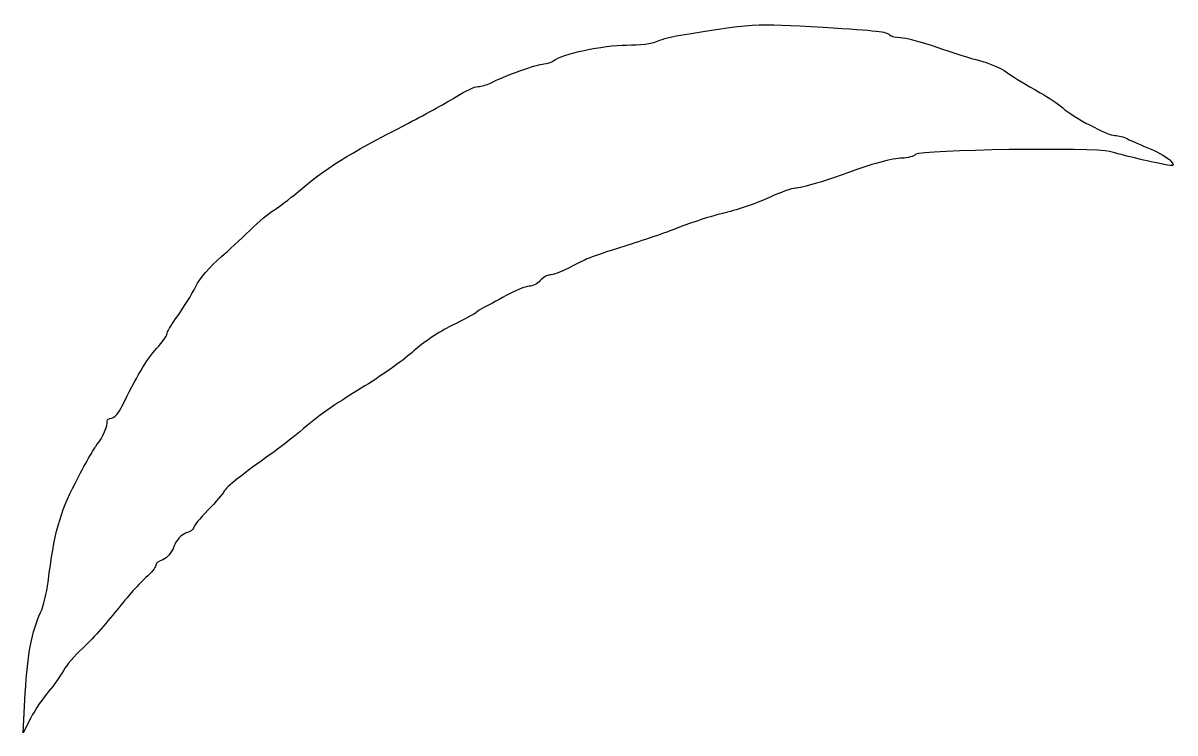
# Model space of a CAD drawing. Header units: centimetres. Extents: x -17.1 to 20.7, y -21.5 to 17.4.
# Drawn here: x -3.35 to 4.73, y 11.32 to 16.31 of the extents above; entities that cross this region are included whole.
import ezdxf

# ---------------------------------------------------------------- set-up
doc = ezdxf.new("R2010")
doc.units = ezdxf.units.CM
doc.header["$MEASUREMENT"] = 0
doc.layers.add('Layer 1', color=7, linetype='Continuous')

msp = doc.modelspace()

# ---------------------------------------------------------------- linework, layer by layer
at = {"layer": 'Layer 1'}
msp.add_open_spline([(-3.17277, 11.61521), (-3.13488, 11.65886), (-3.08811, 11.72435), (-3.06884, 11.76073), (-3.06884, 11.76073), (-3.04958, 11.79711), (-2.98819, 11.86869), (-2.93243, 11.9198), (-2.93243, 11.9198), (-2.87667, 11.9709), (-2.76972, 12.08997), (-2.69476, 12.18438), (-2.69476, 12.18438), (-2.61981, 12.27879), (-2.52754, 12.38275), (-2.48971, 12.4154), (-2.48971, 12.4154), (-2.45189, 12.44804), (-2.42094, 12.48594), (-2.42094, 12.4996), (-2.42094, 12.4996), (-2.42094, 12.51327), (-2.39812, 12.5317), (-2.37023, 12.54055), (-2.37023, 12.54055), (-2.34234, 12.5494), (-2.30764, 12.59075), (-2.2931, 12.63244), (-2.2931, 12.63244), (-2.27857, 12.67413), (-2.24186, 12.71612), (-2.21152, 12.72575), (-2.21152, 12.72575), (-2.18118, 12.73537), (-2.15635, 12.75196), (-2.15635, 12.7626), (-2.15635, 12.7626), (-2.15635, 12.77324), (-2.11048, 12.82968), (-2.05442, 12.88803), (-2.05442, 12.88803), (-1.99835, 12.94638), (-1.94775, 13.00533), (-1.94197, 13.01904), (-1.94197, 13.01904), (-1.93079, 13.04555), (-1.79551, 13.15367), (-1.61684, 13.27891), (-1.61684, 13.27891), (-1.55705, 13.32081), (-1.46425, 13.39225), (-1.41063, 13.43766), (-1.41063, 13.43766), (-1.26, 13.56519), (-1.20838, 13.60151), (-0.9525, 13.75997), (-0.9525, 13.75997), (-0.82153, 13.84107), (-0.66675, 13.95193), (-0.60854, 14.00632), (-0.60854, 14.00632), (-0.55033, 14.06071), (-0.43127, 14.14027), (-0.34396, 14.18313), (-0.34396, 14.18313), (-0.25665, 14.22598), (-0.17926, 14.26786), (-0.17198, 14.2762), (-0.17198, 14.2762), (-0.1647, 14.28454), (-0.14089, 14.29958), (-0.11906, 14.30962), (-0.11906, 14.30962), (-0.09723, 14.31966), (-0.0269, 14.35748), (0.03723, 14.39368), (0.03723, 14.39368), (0.10137, 14.42987), (0.17433, 14.45948), (0.19936, 14.45948), (0.19936, 14.45948), (0.22439, 14.45948), (0.2597, 14.47734), (0.27781, 14.49917), (0.27781, 14.49917), (0.29593, 14.52099), (0.32619, 14.53885), (0.34505, 14.53885), (0.34505, 14.53885), (0.36392, 14.53885), (0.41902, 14.55873), (0.46749, 14.58302), (0.46749, 14.58302), (0.51596, 14.60731), (0.57809, 14.63819), (0.60554, 14.65164), (0.60554, 14.65164), (0.63299, 14.6651), (0.75205, 14.70541), (0.87012, 14.74123), (0.87012, 14.74123), (0.98819, 14.77705), (1.15623, 14.83493), (1.24354, 14.86984), (1.24354, 14.86984), (1.33085, 14.90476), (1.47968, 14.95232), (1.57427, 14.97553), (1.57427, 14.97553), (1.66886, 14.99875), (1.80908, 15.04691), (1.88588, 15.08257), (1.88588, 15.08257), (1.96268, 15.11822), (2.04442, 15.1474), (2.06754, 15.1474), (2.06754, 15.1474), (2.10601, 15.1474), (2.30551, 15.20609), (2.43417, 15.25525), (2.43417, 15.25525), (2.58452, 15.31271), (2.75556, 15.35906), (2.81723, 15.35906), (2.81723, 15.35906), (2.85539, 15.35906), (2.89855, 15.37101), (2.91315, 15.3856), (2.91315, 15.3856), (2.9445, 15.41695), (4.17343, 15.43509), (4.27302, 15.40567), (4.27302, 15.40567), (4.35496, 15.38146), (4.55086, 15.33454), (4.65658, 15.31379), (4.65658, 15.31379), (4.72477, 15.3004), (4.73127, 15.30376), (4.70303, 15.33779), (4.70303, 15.33779), (4.68498, 15.35954), (4.61953, 15.39827), (4.5576, 15.42384), (4.5576, 15.42384), (4.49567, 15.44941), (4.42433, 15.48101), (4.39906, 15.49407), (4.39906, 15.49407), (4.37379, 15.50713), (4.33387, 15.51781), (4.31035, 15.51781), (4.31035, 15.51781), (4.25834, 15.51781), (4.01832, 15.64484), (3.94354, 15.71194), (3.94354, 15.71194), (3.91375, 15.73867), (3.84311, 15.7863), (3.78657, 15.81777), (3.78657, 15.81777), (3.673, 15.88099), (3.63023, 15.9071), (3.53219, 15.97306), (3.53219, 15.97306), (3.49581, 15.99753), (3.41842, 16.02922), (3.36021, 16.04348), (3.36021, 16.04348), (3.302, 16.05773), (3.16691, 16.10007), (3.06002, 16.13756), (3.06002, 16.13756), (2.95312, 16.17505), (2.83902, 16.20573), (2.80646, 16.20573), (2.80646, 16.20573), (2.7739, 16.20573), (2.73875, 16.21424), (2.72835, 16.22464), (2.72835, 16.22464), (2.70555, 16.24743), (2.65491, 16.25318), (2.26219, 16.27753), (2.26219, 16.27753), (1.78434, 16.30716), (1.75523, 16.30543), (1.23031, 16.21622), (1.23031, 16.21622), (1.17938, 16.20757), (1.11766, 16.18976), (1.09315, 16.17665), (1.09315, 16.17665), (1.06864, 16.16354), (0.97417, 16.15281), (0.88321, 16.15281), (0.88321, 16.15281), (0.72237, 16.15281), (0.42239, 16.08843), (0.37174, 16.04305), (0.37174, 16.04305), (0.35792, 16.03066), (0.32676, 16.02052), (0.30251, 16.02052), (0.30251, 16.02052), (0.25976, 16.02052), (0.02077, 15.93467), (-0.0724, 15.88585), (-0.0724, 15.88585), (-0.09767, 15.8726), (-0.1366, 15.86177), (-0.15892, 15.86177), (-0.15892, 15.86177), (-0.18123, 15.86177), (-0.24891, 15.83057), (-0.30932, 15.79244), (-0.30932, 15.79244), (-0.36972, 15.75431), (-0.52129, 15.67018), (-0.64614, 15.60548), (-0.64614, 15.60548), (-1.09999, 15.37029), (-1.19923, 15.30791), (-1.45034, 15.09996), (-1.45034, 15.09996), (-1.5082, 15.05204), (-1.57515, 15.00234), (-1.59911, 14.98951), (-1.59911, 14.98951), (-1.62307, 14.97669), (-1.69578, 14.91469), (-1.76068, 14.85175), (-1.76068, 14.85175), (-1.82559, 14.7888), (-1.91438, 14.70617), (-1.95799, 14.66814), (-1.95799, 14.66814), (-2.04543, 14.59188), (-2.10986, 14.51729), (-2.13924, 14.45831), (-2.13924, 14.45831), (-2.17104, 14.39448), (-2.2192, 14.31746), (-2.28203, 14.22995), (-2.28203, 14.22995), (-2.31477, 14.18435), (-2.34162, 14.13697), (-2.34169, 14.12467), (-2.34169, 14.12467), (-2.34175, 14.11236), (-2.37449, 14.06657), (-2.41445, 14.02292), (-2.41445, 14.02292), (-2.48299, 13.94801), (-2.56271, 13.81465), (-2.65562, 13.61943), (-2.65562, 13.61943), (-2.67813, 13.57213), (-2.71192, 13.53344), (-2.73072, 13.53344), (-2.73072, 13.53344), (-2.74952, 13.53344), (-2.76301, 13.52451), (-2.7607, 13.51359), (-2.7607, 13.51359), (-2.75456, 13.48463), (-2.7942, 13.39405), (-2.83305, 13.34823), (-2.83305, 13.34823), (-2.85156, 13.3264), (-2.9196, 13.20567), (-2.98424, 13.07994), (-2.98424, 13.07994), (-3.09593, 12.8627), (-3.13234, 12.73036), (-3.17615, 12.3825), (-3.17615, 12.3825), (-3.18531, 12.30974), (-3.20887, 12.21449), (-3.22851, 12.17083), (-3.22851, 12.17083), (-3.29237, 12.02889), (-3.31936, 11.88576), (-3.33568, 11.60246), (-3.33568, 11.60246), (-3.33568, 11.60246), (-3.35172, 11.32417), (-3.35172, 11.32417), (-3.35172, 11.32417), (-3.35172, 11.32417), (-3.29669, 11.43), (-3.29669, 11.43), (-3.29669, 11.43), (-3.26643, 11.48821), (-3.21066, 11.57155), (-3.17277, 11.61521)], degree=3, knots=[0, 0, 0, 0, 0.0133333, 0.0133333, 0.0133333, 0.0133333, 0.0266667, 0.0266667, 0.0266667, 0.0266667, 0.04, 0.04, 0.04, 0.04, 0.0533333, 0.0533333, 0.0533333, 0.0533333, 0.0666667, 0.0666667, 0.0666667, 0.0666667, 0.08, 0.08, 0.08, 0.08, 0.0933333, 0.0933333, 0.0933333, 0.0933333, 0.1066667, 0.1066667, 0.1066667, 0.1066667, 0.12, 0.12, 0.12, 0.12, 0.1333333, 0.1333333, 0.1333333, 0.1333333, 0.1466667, 0.1466667, 0.1466667, 0.1466667, 0.16, 0.16, 0.16, 0.16, 0.1733333, 0.1733333, 0.1733333, 0.1733333, 0.1866667, 0.1866667, 0.1866667, 0.1866667, 0.2, 0.2, 0.2, 0.2, 0.2133333, 0.2133333, 0.2133333, 0.2133333, 0.2266667, 0.2266667, 0.2266667, 0.2266667, 0.24, 0.24, 0.24, 0.24, 0.2533333, 0.2533333, 0.2533333, 0.2533333, 0.2666667, 0.2666667, 0.2666667, 0.2666667, 0.28, 0.28, 0.28, 0.28, 0.2933333, 0.2933333, 0.2933333, 0.2933333, 0.3066667, 0.3066667, 0.3066667, 0.3066667, 0.32, 0.32, 0.32, 0.32, 0.3333333, 0.3333333, 0.3333333, 0.3333333, 0.3466667, 0.3466667, 0.3466667, 0.3466667, 0.36, 0.36, 0.36, 0.36, 0.3733333, 0.3733333, 0.3733333, 0.3733333, 0.3866667, 0.3866667, 0.3866667, 0.3866667, 0.4, 0.4, 0.4, 0.4, 0.4133333, 0.4133333, 0.4133333, 0.4133333, 0.4266667, 0.4266667, 0.4266667, 0.4266667, 0.44, 0.44, 0.44, 0.44, 0.4533333, 0.4533333, 0.4533333, 0.4533333, 0.4666667, 0.4666667, 0.4666667, 0.4666667, 0.48, 0.48, 0.48, 0.48, 0.4933333, 0.4933333, 0.4933333, 0.4933333, 0.5066667, 0.5066667, 0.5066667, 0.5066667, 0.52, 0.52, 0.52, 0.52, 0.5333333, 0.5333333, 0.5333333, 0.5333333, 0.5466667, 0.5466667, 0.5466667, 0.5466667, 0.56, 0.56, 0.56, 0.56, 0.5733333, 0.5733333, 0.5733333, 0.5733333, 0.5866667, 0.5866667, 0.5866667, 0.5866667, 0.6, 0.6, 0.6, 0.6, 0.6133333, 0.6133333, 0.6133333, 0.6133333, 0.6266667, 0.6266667, 0.6266667, 0.6266667, 0.64, 0.64, 0.64, 0.64, 0.6533333, 0.6533333, 0.6533333, 0.6533333, 0.6666667, 0.6666667, 0.6666667, 0.6666667, 0.68, 0.68, 0.68, 0.68, 0.6933333, 0.6933333, 0.6933333, 0.6933333, 0.7066667, 0.7066667, 0.7066667, 0.7066667, 0.72, 0.72, 0.72, 0.72, 0.7333333, 0.7333333, 0.7333333, 0.7333333, 0.7466667, 0.7466667, 0.7466667, 0.7466667, 0.76, 0.76, 0.76, 0.76, 0.7733333, 0.7733333, 0.7733333, 0.7733333, 0.7866667, 0.7866667, 0.7866667, 0.7866667, 0.8, 0.8, 0.8, 0.8, 0.8133333, 0.8133333, 0.8133333, 0.8133333, 0.8266667, 0.8266667, 0.8266667, 0.8266667, 0.84, 0.84, 0.84, 0.84, 0.8533333, 0.8533333, 0.8533333, 0.8533333, 0.8666667, 0.8666667, 0.8666667, 0.8666667, 0.88, 0.88, 0.88, 0.88, 0.8933333, 0.8933333, 0.8933333, 0.8933333, 0.9066667, 0.9066667, 0.9066667, 0.9066667, 0.92, 0.92, 0.92, 0.92, 0.9333333, 0.9333333, 0.9333333, 0.9333333, 0.9466667, 0.9466667, 0.9466667, 0.9466667, 0.96, 0.96, 0.96, 0.96, 0.9733333, 0.9733333, 0.9733333, 0.9733333, 1, 1, 1, 1], dxfattribs=at)

doc.saveas('drawing.dxf')
